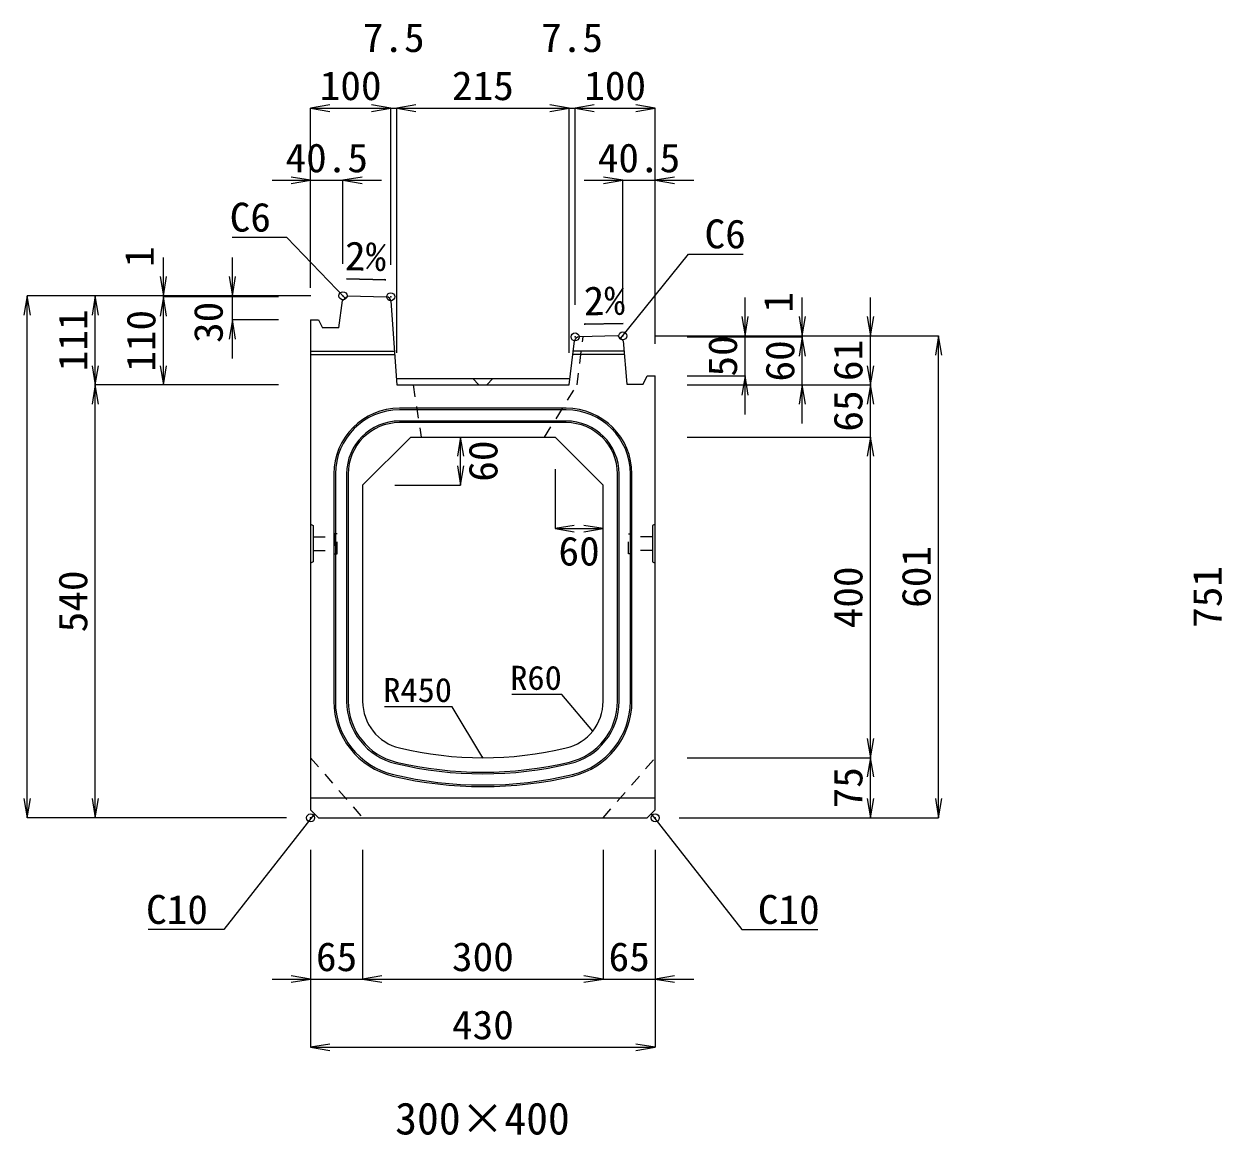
# Model space of a CAD drawing. Units: millimetres at full size, sheet at 1:20. Extents: x -1267 to 18002, y -8037 to 7143.
# Drawn here: x 2227 to 3722, y -4068 to -2682 of the extents above; entities that cross this region are included whole.
import ezdxf
from ezdxf.enums import TextEntityAlignment as Align

# ---------------------------------------------------------------- set-up
doc = ezdxf.new("R2010")
doc.units = ezdxf.units.MM
doc.header["$LTSCALE"] = 20
doc.header["$PDMODE"] = 32
doc.header["$PDSIZE"] = 10
doc.linetypes.add('USER1', pattern=[1.35, 0.75, -0.6])
for name, color, linetype, lineweight in [('インサート', 3, 'USER1', 9), ('寸法線', 7, 'Continuous', 13), ('引出線', 4, 'Continuous', 13), ('排水孔', 30, 'USER1', 9), ('本体', 2, 'Continuous', 13), ('目地', 132, 'Continuous', 5)]:
    doc.layers.add(name, color=color, linetype=linetype, lineweight=lineweight)
doc.layers.add('作業エリア', color=11, linetype='Continuous')
doc.layers.add('文字', color=7, linetype='Continuous')
doc.styles.add('ＭＳ 明朝', font='')
doc.styles.get('ＭＳ 明朝').set_extended_font_data('MS Mincho')

# ---------------------------------------------------------------- blocks, each defined once
blk = doc.blocks.new('open_arrow')
at = {"color": 0, "linetype": 'Continuous', "lineweight": -2}
blk.add_lwpolyline([(7.5, 1.25), (0, 0), (7.5, -1.25)], dxfattribs=at)

msp = doc.modelspace()

# ---------------------------------------------------------------- linework, layer by layer
at = {"layer": 'インサート'}
for p, q in [((2588.18, -3322.13), (2615.18, -3322.13)), ((2588.18, -3322.13), (2588.18, -3339.13)), ((2618.18, -3318.13), (2615.18, -3318.13)), ((2615.18, -3318.13), (2615.18, -3343.13)), ((2618.18, -3343.13), (2618.18, -3318.13)), ((2981.78, -3318.13), (2984.78, -3318.13)), ((2981.78, -3343.13), (2981.78, -3318.13)), ((2984.78, -3318.13), (2984.78, -3343.13)), ((3011.78, -3322.13), (2984.78, -3322.13)), ((3011.78, -3322.13), (3011.78, -3339.13)), ((2588.18, -3339.13), (2615.18, -3339.13)), ((2615.18, -3343.13), (2618.18, -3343.13)), ((2984.78, -3343.13), (2981.78, -3343.13)), ((3011.78, -3339.13), (2984.78, -3339.13))]:
    msp.add_line(p, q, dxfattribs=at)
at = {"layer": '作業エリア'}
for p in [(2625.48, -3021.44), (2684.98, -3022.63), (2914.98, -3072.63), (2974.48, -3071.44), (2584.98, -3672.63), (3014.98, -3672.63)]:
    msp.add_point(p, dxfattribs=at)
at = {"layer": '寸法線'}
for p, q in [((2584.98, -2787.32), (2684.98, -2787.32)), ((2584.98, -3011.44), (2584.98, -2787.32)), ((2636.98, -2787.32), (2740.48, -2787.32)), ((2684.98, -2982.63), (2684.98, -2787.32)), ((2684.98, -2982.63), (2684.98, -2787.32)), ((2692.48, -3092.63), (2692.48, -2787.32)), ((2692.48, -2787.32), (2907.48, -2787.32)), ((2692.48, -3092.63), (2692.48, -2787.32)), ((2859.48, -2787.32), (2962.98, -2787.32)), ((2907.48, -3092.63), (2907.48, -2787.32)), ((2907.48, -3092.63), (2907.48, -2787.32)), ((2914.98, -3032.63), (2914.98, -2787.32)), ((2914.98, -2787.32), (3014.98, -2787.32)), ((2914.98, -3032.63), (2914.98, -2787.32)), ((3014.98, -3081.44), (3014.98, -2787.32)), ((2536.98, -2877.32), (2673.48, -2877.32)), ((2584.98, -3011.44), (2584.98, -2877.32)), ((2625.48, -2981.44), (2625.48, -2877.32)), ((2926.48, -2877.32), (3062.98, -2877.32)), ((2974.48, -3031.44), (2974.48, -2877.32)), ((3014.98, -3081.44), (3014.98, -2877.32)), ((2401.48, -3070.63), (2401.48, -2973.44)), ((2487.45, -3099.44), (2487.45, -2973.44)), ((2231.48, -3672.63), (2231.48, -3021.44)), ((2585.48, -3021.44), (2231.48, -3021.44)), ((2316.48, -3132.63), (2316.48, -3021.44)), ((2585.48, -3021.44), (2316.48, -3021.44)), ((2585.48, -3021.44), (2401.48, -3021.44)), ((2401.48, -3132.63), (2401.48, -3022.63)), ((2544.98, -3022.63), (2401.48, -3022.63)), ((2544.98, -3022.63), (2401.48, -3022.63)), ((2585.48, -3021.44), (2487.45, -3021.44)), ((3127.07, -3169.44), (3127.07, -3023.44)), ((3198.49, -3120.63), (3198.49, -3023.44)), ((3283.49, -3180.63), (3283.49, -3023.44)), ((2544.98, -3051.44), (2487.45, -3051.44)), ((3014.48, -3071.44), (3283.49, -3071.44)), ((3014.48, -3071.44), (3198.49, -3071.44)), ((3014.48, -3071.44), (3368.49, -3071.44)), ((3014.48, -3071.44), (3127.07, -3071.44)), ((3054.98, -3072.63), (3198.49, -3072.63)), ((3054.98, -3072.63), (3198.49, -3072.63)), ((3198.49, -3180.63), (3198.49, -3072.63)), ((3368.49, -3672.63), (3368.49, -3071.44)), ((3283.49, -3245.63), (3283.49, -3084.63)), ((3054.98, -3121.44), (3127.07, -3121.44)), ((2316.48, -3672.63), (2316.48, -3132.63)), ((2544.98, -3132.63), (2316.48, -3132.63)), ((2544.98, -3132.63), (2316.48, -3132.63)), ((2544.98, -3132.63), (2401.48, -3132.63)), ((3054.98, -3132.63), (3283.49, -3132.63)), ((3054.98, -3132.63), (3283.49, -3132.63)), ((3054.98, -3132.63), (3198.49, -3132.63)), ((2772.15, -3257.63), (2772.15, -3197.63)), ((3054.98, -3197.63), (3283.49, -3197.63)), ((3054.98, -3197.63), (3283.49, -3197.63)), ((3283.49, -3597.63), (3283.49, -3197.63)), ((2889.98, -3237.63), (2889.98, -3311.86)), ((2689.98, -3257.63), (2772.15, -3257.63)), ((2889.98, -3311.86), (2949.98, -3311.86)), ((3054.98, -3597.63), (3283.49, -3597.63)), ((3054.98, -3597.63), (3283.49, -3597.63)), ((3283.49, -3672.63), (3283.49, -3597.63)), ((2554.98, -3672.63), (2231.48, -3672.63)), ((2554.98, -3672.63), (2316.48, -3672.63)), ((3044.98, -3672.63), (3283.49, -3672.63)), ((3044.98, -3672.63), (3368.49, -3672.63)), ((2584.98, -3712.63), (2584.98, -3873.78)), ((2584.98, -3712.63), (2584.98, -3958.78)), ((2649.98, -3712.63), (2649.98, -3873.78)), ((2649.98, -3712.63), (2649.98, -3873.78)), ((2949.98, -3712.63), (2949.98, -3873.78)), ((2949.98, -3712.63), (2949.98, -3873.78)), ((3014.98, -3712.63), (3014.98, -3873.78)), ((3014.98, -3712.63), (3014.98, -3958.78)), ((2536.98, -3873.78), (2697.98, -3873.78)), ((2649.98, -3873.78), (2949.98, -3873.78)), ((2901.98, -3873.78), (3062.98, -3873.78)), ((2584.98, -3958.78), (3014.98, -3958.78))]:
    msp.add_line(p, q, dxfattribs=at)
at = {"layer": '引出線'}
for points in [[(2628.11, -3024.48), (2555.57, -2948.51), (2487.23, -2948.51)], [(2971.73, -3074.49), (3056.5, -2969.38), (3124.84, -2969.38)], [(2678.78, -3001.35), (2630.04, -3000.38), (2678.78, -3001.35)], [(2926.38, -3056.79), (2975.08, -3055.82), (2926.34, -3056.79)], [(2937.05, -3564.31), (2898.46, -3518.91), (2836.23, -3518.91)], [(2799.98, -3597.63), (2761.47, -3534.08), (2677.3, -3534.08)], [(2589.98, -3667.63), (2477, -3812.06), (2382.33, -3812.06)], [(3009.98, -3667.63), (3122.96, -3812.06), (3217.64, -3812.06)]]:
    msp.add_lwpolyline(points, dxfattribs=at)
at = {"layer": '排水孔'}
for p, q in [((2917.48, -3132.63), (2925.01, -3072.43)), ((2712.98, -3132.63), (2722.98, -3197.63)), ((2787.48, -3124.63), (2794.98, -3132.63)), ((2804.98, -3132.63), (2812.48, -3124.63)), ((2876.98, -3197.63), (2917.48, -3132.63))]:
    msp.add_line(p, q, dxfattribs=at)
at = {"layer": '本体'}
for p, q in [((2620.48, -3061.44), (2624.74, -3027.39)), ((2624.74, -3027.39), (2631.48, -3021.56)), ((2631.48, -3021.56), (2679.49, -3022.52)), ((2685.36, -3028.11), (2692.48, -3132.63)), ((2584.98, -3051.44), (2584.98, -3662.63)), ((2584.98, -3051.44), (2594.98, -3051.44)), ((2594.98, -3051.44), (2599.98, -3061.44)), ((2620.48, -3061.44), (2599.98, -3061.44)), ((2907.48, -3132.63), (2914.34, -3077.78)), ((2968.48, -3071.56), (2920.17, -3072.53)), ((2968.48, -3071.56), (2974.98, -3077.42)), ((2974.98, -3077.42), (2979.48, -3131.44)), ((2999.98, -3131.44), (3004.98, -3121.44)), ((3004.98, -3121.44), (3014.98, -3121.44)), ((3014.98, -3662.63), (3014.98, -3121.44)), ((2692.48, -3132.63), (2907.48, -3132.63)), ((2979.48, -3131.44), (2999.98, -3131.44)), ((2649.98, -3257.63), (2709.98, -3197.63)), ((2709.98, -3197.63), (2889.98, -3197.63)), ((2889.98, -3197.63), (2949.98, -3257.63)), ((2649.98, -3257.63), (2649.98, -3527.1)), ((2949.98, -3527.1), (2949.98, -3257.63)), ((2584.98, -3662.63), (2594.98, -3672.63)), ((2594.98, -3672.63), (3004.98, -3672.63)), ((3004.98, -3672.63), (3014.98, -3662.63))]:
    msp.add_line(p, q, dxfattribs=at)
at = {"layer": '本体', "lineweight": 9}
for p, q in [((2691.94, -3124.63), (2908.48, -3124.63)), ((2584.98, -3306.13), (2588.18, -3308.13)), ((2588.18, -3308.13), (2588.18, -3353.13)), ((3014.98, -3306.13), (3011.78, -3308.13)), ((3011.78, -3308.13), (3011.78, -3353.13)), ((2588.18, -3353.13), (2584.98, -3355.13)), ((3011.78, -3353.13), (3014.98, -3355.13)), ((2584.98, -3647.63), (3014.98, -3647.63))]:
    msp.add_line(p, q, dxfattribs=at)
at = {"layer": '本体', "linetype": 'USER1', "lineweight": 9}
for p, q in [((2584.98, -3597.63), (2649.98, -3672.63)), ((2949.98, -3672.63), (3014.98, -3597.63))]:
    msp.add_line(p, q, dxfattribs=at)
at = {"layer": '本体'}
for centre, radius, start, end in [((2679.37, -3028.52), 6, 3.90049, 88.85424), ((2920.29, -3078.52), 6, 91.14576, 172.87498), ((2709.98, -3527.1), 60, 180, 256.65764), ((2889.98, -3527.1), 60, 283.34236, 0), ((2799.98, -3147.63), 450, 256.65764, 283.34236)]:
    msp.add_arc(centre, radius, start, end, dxfattribs=at)
at = {"layer": '目地'}
for p, q in [((2584.98, -3090.63), (2689.62, -3090.63)), ((2976.08, -3090.63), (2912.73, -3090.63)), ((2584.98, -3094.63), (2689.89, -3094.63)), ((2976.41, -3094.63), (2912.23, -3094.63)), ((2903.98, -3161.63), (2695.98, -3161.63)), ((2903.98, -3163.63), (2695.98, -3163.63)), ((2903.98, -3177.63), (2695.98, -3177.63)), ((2903.98, -3179.63), (2695.98, -3179.63)), ((2613.98, -3243.63), (2613.98, -3527.1)), ((2615.98, -3243.63), (2615.98, -3527.1)), ((2629.98, -3243.63), (2629.98, -3527.1)), ((2631.98, -3243.63), (2631.98, -3527.1)), ((2967.98, -3527.1), (2967.98, -3243.63)), ((2969.98, -3527.1), (2969.98, -3243.63)), ((2983.98, -3527.1), (2983.98, -3243.63)), ((2985.98, -3527.1), (2985.98, -3243.63))]:
    msp.add_line(p, q, dxfattribs=at)
for centre, radius, start, end in [((2695.98, -3243.63), 82, 90, 180), ((2695.98, -3243.63), 80, 90, 180), ((2903.98, -3243.63), 82, 0, 90), ((2903.98, -3243.63), 80, 0, 90), ((2695.98, -3243.63), 66, 90, 180), ((2695.98, -3243.63), 64, 90, 180), ((2903.98, -3243.63), 66, 0, 90), ((2903.98, -3243.63), 64, 0, 90), ((2709.98, -3527.1), 96, 180, 256.65764), ((2709.98, -3527.1), 94, 180, 256.65764), ((2709.98, -3527.1), 80, 180, 256.65764), ((2709.98, -3527.1), 78, 180, 256.65764), ((2889.98, -3527.1), 78, 283.34236, 360), ((2889.98, -3527.1), 80, 283.34236, 360), ((2889.98, -3527.1), 94, 283.34236, 0), ((2889.98, -3527.1), 96, 283.34236, 0), ((2799.98, -3147.63), 470, 256.65764, 283.34236), ((2799.98, -3147.63), 468, 256.65764, 283.34236), ((2799.98, -3147.63), 486, 256.65764, 283.34236), ((2799.98, -3147.63), 484, 256.65764, 283.34236)]:
    msp.add_arc(centre, radius, start, end, dxfattribs=at)

# ---------------------------------------------------------------- block references
at = {"layer": '寸法線', "xscale": 3.2, "yscale": 3.2}
for p in [(2584.98, -2787.32), (2692.48, -2787.32), (2692.48, -2787.32), (2914.98, -2787.32), (2914.98, -2787.32), (2625.48, -2877.32), (3014.98, -2877.32), (2889.98, -3311.86), (2649.98, -3873.78), (2649.98, -3873.78), (3014.98, -3873.78), (2584.98, -3958.78)]:
    msp.add_blockref('open_arrow', p, dxfattribs=at)
for p, rotation in [((2684.98, -2787.32), 180), ((2684.98, -2787.32), 180), ((2907.48, -2787.32), 180), ((2907.48, -2787.32), 180), ((3014.98, -2787.32), 180), ((2584.98, -2877.32), 180), ((2974.48, -2877.32), 180), ((2401.48, -3021.44), 90), ((2487.45, -3021.44), 90), ((2231.48, -3021.44), 270), ((2316.48, -3021.44), 270), ((2401.48, -3022.63), 270), ((2401.48, -3022.63), 270), ((3127.07, -3071.44), 90), ((3198.49, -3071.44), 90), ((3283.49, -3071.44), 90), ((2487.45, -3051.44), 270), ((3198.49, -3072.63), 270), ((3198.49, -3072.63), 270), ((3368.49, -3071.44), 270), ((2316.48, -3132.63), 90), ((2401.48, -3132.63), 90), ((3283.49, -3132.63), 90), ((3127.07, -3121.44), 270), ((2316.48, -3132.63), 270), ((3198.49, -3132.63), 270), ((3283.49, -3132.63), 270), ((2772.15, -3197.63), 270), ((3283.49, -3197.63), 270), ((3283.49, -3197.63), 270), ((2772.15, -3257.63), 90), ((2949.98, -3311.86), 180), ((3283.49, -3597.63), 90), ((3283.49, -3597.63), 270), ((2231.48, -3672.63), 90), ((2316.48, -3672.63), 90), ((3283.49, -3672.63), 90), ((3368.49, -3672.63), 90), ((2584.98, -3873.78), 180), ((2949.98, -3873.78), 180), ((2949.98, -3873.78), 180), ((3014.98, -3958.78), 180)]:
    msp.add_blockref('open_arrow', p, dxfattribs=dict(at, rotation=rotation))
at = {"layer": '引出線'}
for p, xscale, yscale, rotation in [((2678.78, -3001.35), 0.16, 0.16, 178.9), ((2628.11, -3024.48), 0.16, 0.16, 133.7), ((2926.38, -3056.79), 0.16, 0.16, 1.1), ((2971.73, -3074.49), 0.16, 0.16, 51.1), ((2937.05, -3564.31), 0.133, 0.133, 130.4), ((2799.98, -3597.63), 0.133, 0.133, 121.2), ((2589.98, -3667.63), 0.16, 0.16, 232), ((3009.98, -3667.63), 0.16, 0.16, 308)]:
    msp.add_blockref('open_arrow', p, dxfattribs=dict(at, xscale=xscale, yscale=yscale, rotation=rotation))

# ---------------------------------------------------------------- texts
at = {"layer": '寸法線', "style": 'ＭＳ 明朝', "width": 1.05}
for s, p in [('7.5', (2688.73, -2699.32)), ('7.5', (2911.23, -2699.32)), ('100', (2634.98, -2759.32)), ('215', (2799.98, -2759.32)), ('100', (2964.98, -2759.32)), ('40.5', (2605.23, -2849.32)), ('40.5', (2994.73, -2849.32)), ('60', (2919.98, -3339.86)), ('65', (2617.48, -3845.78)), ('300', (2799.98, -3845.78)), ('65', (2982.48, -3845.78)), ('430', (2799.98, -3930.78))]:
    msp.add_text(s, height=36.03, dxfattribs=at).set_placement(p, align=Align.MIDDLE_CENTER)
for s, p in [('1', (2371.48, -2972.81)), ('1', (3168.49, -3029.43)), ('30', (2457.45, -3054.53)), ('111', (2288.48, -3077.03)), ('110', (2373.48, -3077.63)), ('50', (3099.07, -3096.44)), ('61', (3255.49, -3102.03)), ('60', (3170.49, -3102.63)), ('65', (3255.49, -3165.13)), ('60', (2800.15, -3227.63)), ('601', (3340.49, -3372.03)), ('400', (3255.49, -3397.63)), ('751', (3703.48, -3397.03)), ('540', (2288.48, -3402.63)), ('75', (3255.49, -3635.13))]:
    msp.add_text(s, height=36.03, rotation=90, dxfattribs=at).set_placement(p, align=Align.MIDDLE_CENTER)
at = {"layer": '引出線', "style": 'ＭＳ 明朝', "width": 1.05}
for s, height, p in [('C6', 36.03, (2535.57, -2905.31)), ('R60', 30.02, (2898.46, -3482.91)), ('R450', 30.02, (2761.47, -3498.08)), ('C10', 36.03, (2457, -3768.86))]:
    msp.add_text(s, height=height, dxfattribs=at).set_placement(p, align=Align.TOP_RIGHT)
for s, p in [('C6', (3076.5, -2926.18)), ('C10', (3142.96, -3768.86))]:
    msp.add_text(s, height=36.03, dxfattribs=at).set_placement(p, align=Align.TOP_LEFT)
msp.add_text('2%', height=36.03, rotation=358.854, dxfattribs=at).set_placement((2679.72, -2954.46), align=Align.TOP_RIGHT)
msp.add_text('2%', height=36.03, rotation=1.146, dxfattribs=at).set_placement((2925.4, -3009.9), align=Align.TOP_LEFT)
at = {"layer": '文字', "style": 'ＭＳ 明朝'}
msp.add_text('300×400', height=40.03, dxfattribs=at).set_placement((2799.5, -4047.6), align=Align.MIDDLE_CENTER)

doc.saveas('drawing.dxf')
